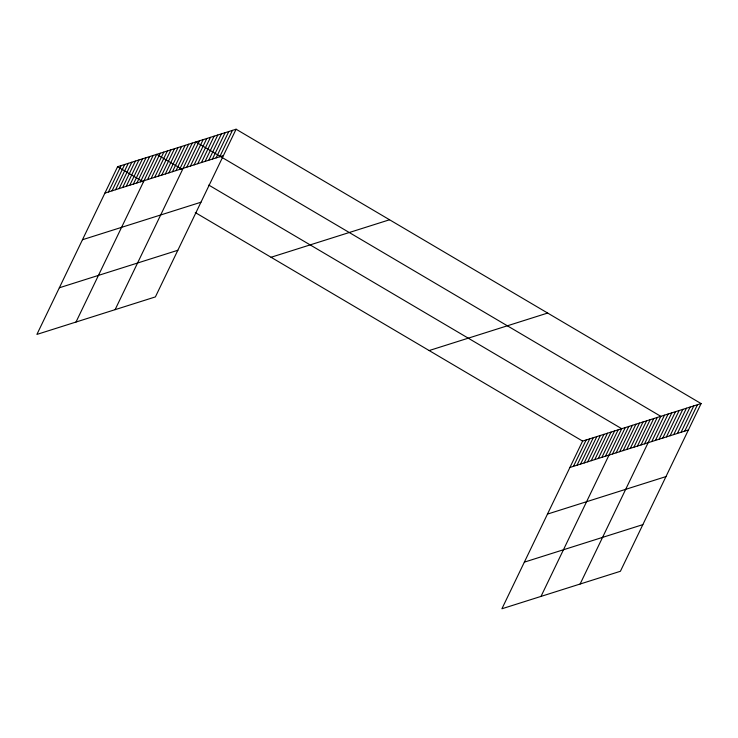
<?xml version="1.0" encoding="UTF-8"?>
<svg xmlns="http://www.w3.org/2000/svg" width="738" height="738" viewBox="0 0 738 738"><rect width="100%" height="100%" fill="white"/><g stroke="black" fill="none" stroke-linecap="round" stroke-linejoin="round"><path stroke-width="1.11" d="M236.095 129.224L117.6 166.723L36.9 334.415L155.395 296.907L236.095 129.224L701.1 403.585L620.4 571.277L501.905 608.776L582.605 441.093L701.1 403.585M108.468 191.963L121.152 165.598M112.019 190.847L124.713 164.473M115.58 189.721L128.264 163.356M119.132 188.596L131.825 162.231M122.683 187.47L135.377 161.105M126.244 186.345L138.928 159.98M129.796 185.22L142.489 158.854M133.347 184.094L146.041 157.729M136.908 182.969L149.593 156.604M140.46 181.843L153.153 155.478M76.005 322.036L156.705 154.353L182.277 169.445M147.572 179.592L160.257 153.227M151.124 178.467L163.818 152.102M154.685 177.341L167.369 150.976M158.236 176.216L170.921 149.851M161.788 175.091L174.482 148.725M165.349 173.965L178.033 147.6M168.901 172.84L181.594 146.475M172.452 171.714L185.146 145.349M176.013 170.589L188.697 144.224M179.565 169.463L192.258 143.098M115.11 309.656L195.81 141.973L660.814 416.343L580.114 584.026M186.779 167.185L199.472 140.82M190.45 166.022L203.134 139.657M194.112 164.86L206.797 138.495M197.775 163.707L210.459 137.342M201.437 162.544L214.121 136.179M205.099 161.382L217.784 135.017M208.762 160.229L221.446 133.864M212.424 159.067L225.108 132.702M216.086 157.904L228.771 131.539M219.749 156.751L232.433 130.386M573.472 466.333L586.156 439.968M577.024 465.208L589.717 438.842M580.575 464.082L593.269 437.717M584.136 462.957L596.821 436.592M587.688 461.831L600.381 435.466M591.239 460.706L603.933 434.341M594.8 459.58L607.485 433.215M598.352 458.455L611.046 432.09M601.913 457.329L614.597 430.964M605.464 456.204L618.149 429.839M541.009 596.396L621.71 428.713L208.799 185.09M612.577 453.953L625.261 427.588M616.129 452.828L628.813 426.463M619.68 451.702L632.374 425.337M623.241 450.577L635.925 424.212M626.793 449.451L639.477 423.086M630.344 448.326L643.038 421.961M633.905 447.21L646.589 420.835M637.457 446.084L650.15 419.71M641.008 444.959L653.702 418.594M644.569 443.833L657.254 417.468M651.783 441.545L664.477 415.18M655.445 440.383L668.139 414.018M659.108 439.23L671.801 412.865M662.77 438.068L675.464 411.703M666.432 436.905L679.126 410.54M670.095 435.752L682.788 409.387M673.757 434.59L686.451 408.225M677.419 433.427L690.113 407.062M681.082 432.274L693.775 405.909M684.744 431.112L697.438 404.747M104.916 193.088L223.411 155.589M82.472 239.73L200.967 202.221M59.344 287.774L177.84 250.274M271.049 257.267L389.553 219.767M429.156 350.55L547.651 313.05M569.911 467.458L688.416 429.95M547.467 514.091L665.971 476.591M524.349 562.144L642.844 524.635M117.6 166.723L143.172 181.816M195.275 212.553L582.605 441.093"/></g></svg>
